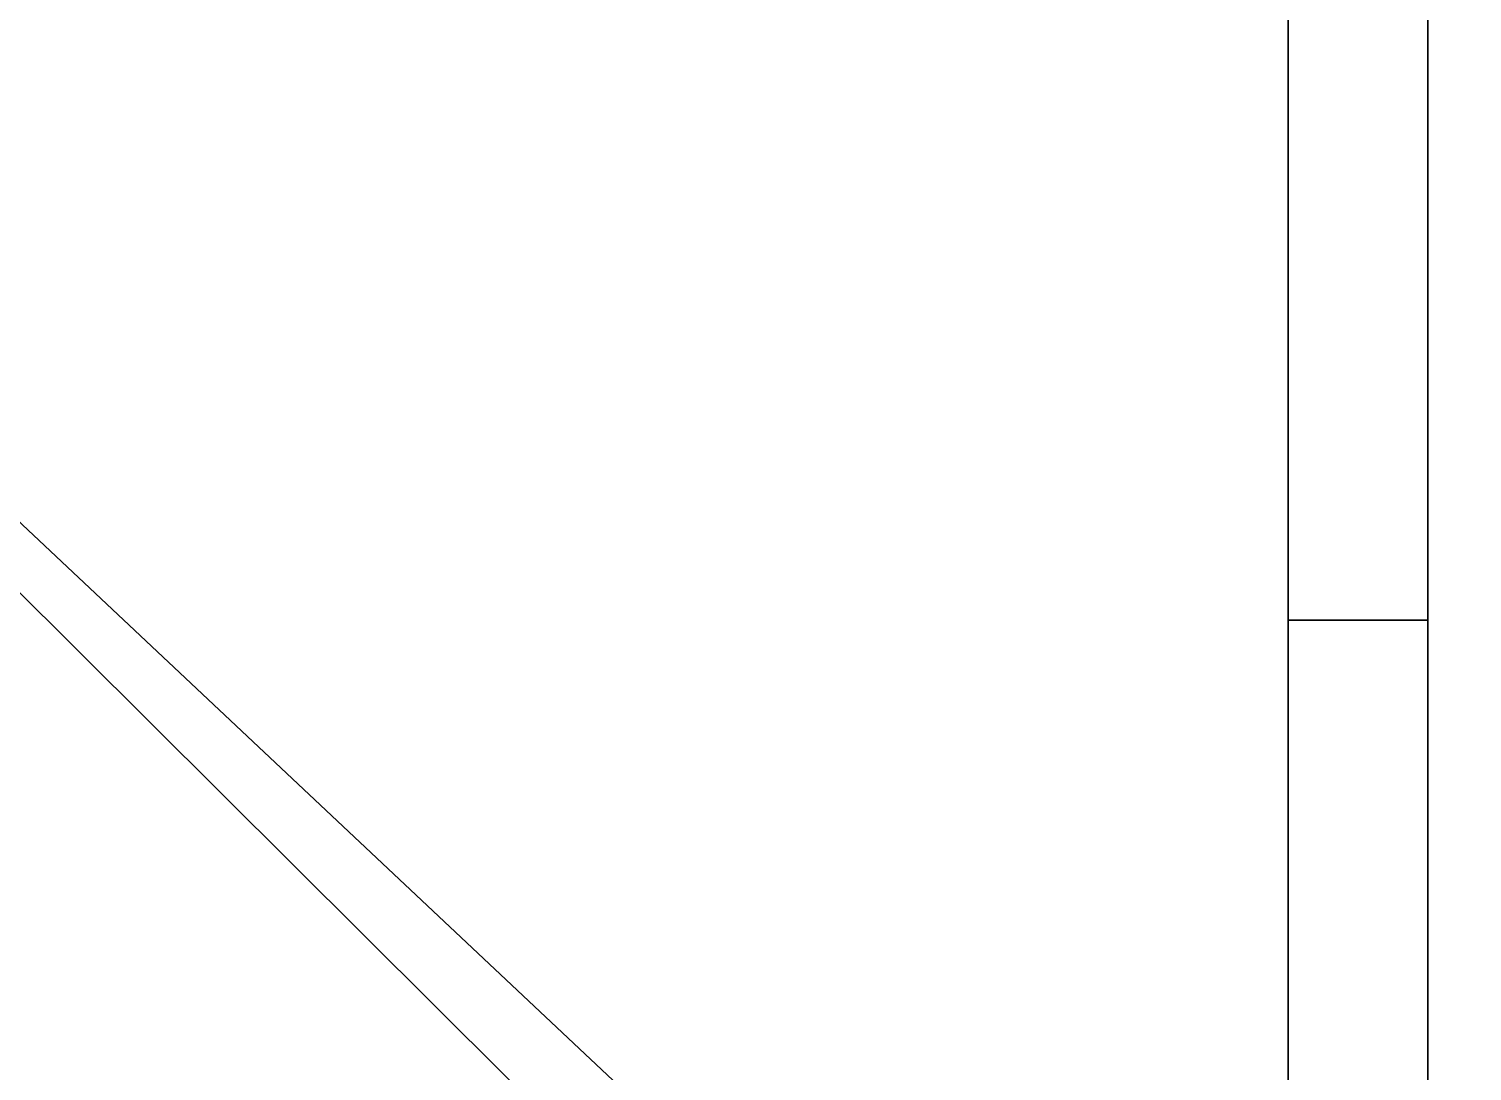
# Model space of a CAD drawing. Extents: x 0 to 7.6, y -0.8 to 10.1.
# Drawn here: x 2.478 to 4.961, y 6.089 to 7.882 of the extents above; entities that cross this region are included whole.
import ezdxf

# ---------------------------------------------------------------- set-up
doc = ezdxf.new("R2010")
doc.units = 0
for name, color, linetype in [('CEILING_FLOOR', 254, 'CONTINUOUS'), ('ROOF', 27, 'CONTINUOUS'), ('WALL_INSIDE', 254, 'CONTINUOUS')]:
    doc.layers.add(name, color=color, linetype=linetype)

msp = doc.modelspace()

# ---------------------------------------------------------------- linework, layer by layer
at = {"layer": 'CEILING_FLOOR'}
for points in [[(0.24, 9.25), (7.375, 9.25), (7.375, 0), (0.24, 0)], [(0.24, 9.25, 0.5), (0.24, 0, 0.5), (7.375, 0, 0.5), (7.375, 9.25, 0.5)], [(0.24, 9.25, 12.5), (7.375, 9.25, 12.5), (7.375, 0.365, 12.5), (0.24, 0.365, 12.5)], [(0.24, 9.25, 13), (0.24, 0.365, 13), (7.375, 0.365, 13), (7.375, 9.25, 13)], [(4.645, 4.74, 9), (4.645, 9.125, 9), (0.24, 9.125, 9)], [(4.645, 4.74, 9), (0.24, 9.125, 9), (0.24, 0, 9), (7.375, 0, 9)], [(0.24, 0, 8.5), (0.24, 9.125, 8.5), (4.645, 9.125, 8.5), (4.645, 4.74, 8.5)], [(4.645, 4.98, 5), (4.645, 9.125, 5), (0.24, 9.125, 5)], [(4.645, 4.98, 5), (0.24, 9.125, 5), (0.24, 0, 5), (7.375, 0, 5)], [(0.24, 0, 4.5), (0.24, 9.125, 4.5), (4.645, 9.125, 4.5), (4.645, 4.98, 4.5)], [(4.645, 9.125, 8.5), (4.645, 9.125, 9), (4.645, 4.74, 9), (4.645, 4.74, 8.5)], [(4.645, 9.125, 4.5), (4.645, 9.125, 5), (4.645, 4.98, 5), (4.645, 4.98, 4.5)]]:
    msp.add_3dface(points, dxfattribs=at)
at = {"layer": 'ROOF'}
for points in [[(7.625, 9.5, 12.796), (7.625, 4.75, 18.9219), (0, 4.75, 18.9219), (0, 9.5, 12.796)], [(7.625, 9.5, 13), (0, 9.5, 13), (0, 4.75, 19.1259), (7.625, 4.75, 19.1259)]]:
    msp.add_3dface(points, dxfattribs=at)
at = {"layer": 'WALL_INSIDE'}
for points in [[(4.885, 6.865, 0.5), (4.645, 6.865, 0.5), (4.645, 9.25, 0.5), (4.885, 9.25, 0.5)], [(4.885, 4.98, 5), (4.885, 9.25, 5), (4.645, 9.25, 5), (4.645, 4.98, 5)], [(4.645, 6.865, 3.01), (4.645, 5.98, 3.01), (4.645, 4.98, 5), (4.645, 9.25, 5)], [(4.645, 6.865, 0.5), (4.645, 6.865, 3.01), (4.645, 9.25, 5), (4.645, 9.25, 0.5)], [(4.885, 5.98, 3.01), (4.885, 6.865, 3.01), (4.885, 9.25, 5), (4.885, 4.98, 5)], [(4.885, 9.25, 0.5), (4.885, 9.25, 5), (4.885, 6.865, 3.01), (4.885, 6.865, 0.5)], [(4.885, 6.865, 5), (4.645, 6.865, 5), (4.645, 9.125, 5), (4.885, 9.125, 5)], [(4.885, 4.74, 9), (4.885, 9.125, 9), (4.645, 9.125, 9), (4.645, 4.74, 9)], [(4.645, 4.98, 8.5), (4.645, 4.74, 8.5), (4.645, 4.74, 9), (4.645, 9.125, 9)], [(4.645, 6.865, 7.26), (4.645, 5.98, 7.26), (4.645, 4.98, 8.5), (4.645, 9.125, 9)], [(4.645, 6.865, 5), (4.645, 6.865, 7.26), (4.645, 9.125, 9), (4.645, 9.125, 5)], [(4.885, 6.865, 9), (4.645, 6.865, 9), (4.645, 9.125, 9), (4.885, 9.125, 9)], [(4.885, 4.98, 12.5), (4.885, 9.125, 12.5), (4.645, 9.125, 12.5), (4.645, 4.98, 12.5)], [(4.645, 6.865, 11.26), (4.645, 5.98, 11.26), (4.645, 4.98, 12.5), (4.645, 9.125, 12.5)], [(4.645, 6.865, 9), (4.645, 6.865, 11.26), (4.645, 9.125, 12.5), (4.645, 9.125, 9)], [(4.885, 9.125, 9), (4.885, 4.74, 9), (4.885, 4.74, 8.5), (4.885, 4.98, 8.5)], [(4.885, 5.98, 7.26), (4.885, 6.865, 7.26), (4.885, 9.125, 9), (4.885, 4.98, 8.5)], [(4.885, 9.125, 5), (4.885, 9.125, 9), (4.885, 6.865, 7.26), (4.885, 6.865, 5)], [(4.885, 5.98, 11.26), (4.885, 6.865, 11.26), (4.885, 9.125, 12.5), (4.885, 4.98, 12.5)], [(4.885, 9.125, 9), (4.885, 9.125, 12.5), (4.885, 6.865, 11.26), (4.885, 6.865, 9)], [(4.885, 6.865, 3.01), (4.885, 5.98, 3.01), (4.645, 5.98, 3.01), (4.645, 6.865, 3.01)], [(4.885, 6.865, 0.5), (4.885, 6.865, 3.01), (4.645, 6.865, 3.01), (4.645, 6.865, 0.5)], [(4.885, 6.865, 7.26), (4.885, 5.98, 7.26), (4.645, 5.98, 7.26), (4.645, 6.865, 7.26)], [(4.885, 6.865, 5), (4.885, 6.865, 7.26), (4.645, 6.865, 7.26), (4.645, 6.865, 5)], [(4.885, 6.865, 11.26), (4.885, 5.98, 11.26), (4.645, 5.98, 11.26), (4.645, 6.865, 11.26)], [(4.885, 6.865, 9), (4.885, 6.865, 11.26), (4.645, 6.865, 11.26), (4.645, 6.865, 9)]]:
    msp.add_3dface(points, dxfattribs=at)

doc.saveas('drawing.dxf')
